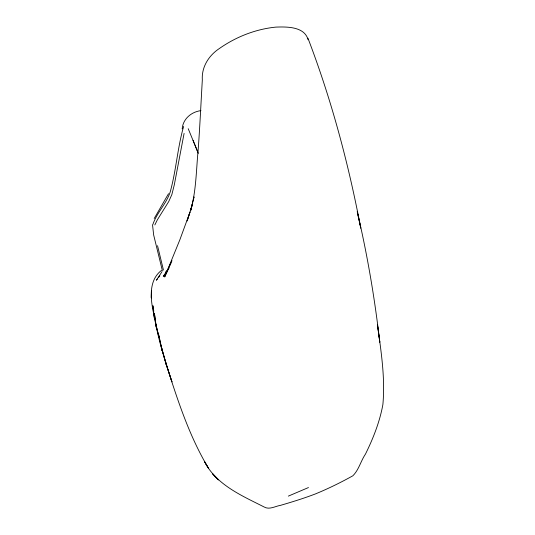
<?xml version="1.0" encoding="UTF-8"?>
<svg xmlns="http://www.w3.org/2000/svg" width="535" height="535" viewBox="0 0 535 535"><rect width="100%" height="100%" fill="white"/><g stroke="black" fill="none" stroke-linecap="round" stroke-linejoin="round"><path stroke-width="0.8" d="M172.016 260.625L164.68 276.996L179.84 239.834L189.985 212.154L187.136 220.995L192.64 203.387L190.56 210.817C196.298 190.975 196.171 170.117 198.184 149.706C199.896 126.461 200.959 103.181 202.324 79.916C201.461 66.982 208.837 55.406 219.477 48.451C236.082 36.828 255.623 29.137 275.833 27.111C286.921 26.697 304.562 26.476 308.086 39.757M152.876 224.453C156.742 212.83 166.325 203.828 170.157 192.098C176.189 170.565 177.473 147.874 183.632 126.414M182.188 128.881C182.916 118.937 191.329 111.855 200.959 110.618M184.093 133.429L174.296 184.842L171.835 194.62L168.706 201.595L157.37 219.798L154.836 224.947M190.56 210.817L193.998 197.101M193.409 199.348L194.011 197M168.291 268.61L170.993 262.819M168.512 193.71L154.2 218.507M168.478 268.302L164.934 275.264L167.763 270.409M167.234 271.292L163.269 276.361L168.973 268.276M166.111 272.75L167.134 271.446M157.377 278.976L156.387 280.24L162.058 271.606M158.373 277.712L159.865 275.819M167.515 270.463L165.763 272.081L167.495 270.509M161.523 270.362C147.359 281.069 150.883 301.914 154.394 316.88M288.358 496.112L308.461 487.559M188.22 128.714L197.783 152.02M193.068 140.351L198.311 153.411M307.946 38.199C331.479 99.704 348.472 163.469 360.771 228.124L357.681 213.88M159.102 337.752L153.906 316.339L152.936 305.746L153.799 311.256M157.531 245.705L163.442 270.075M158.567 335.391L155.859 324.491L154.381 313.149L156.38 327.721L155.859 324.491C159.59 344.045 165.763 363.018 171.969 381.896L165.429 361.907L161.329 346.854L158.28 333.158L162.152 350.606L161.329 346.854L166.726 365.826L165.429 361.907C177.031 398.274 188.701 435.289 208.469 468.185L204.631 461.792C216.461 484.998 242.148 495.791 264.143 506.986C269.359 510.049 275.217 506.197 280.5 505.354C292.27 501.924 304 498.299 315.449 493.912C328.276 488.649 340.762 482.516 352.873 475.782C358.865 469.87 360.784 460.969 365.465 454.095C373.216 438.366 379.743 421.847 382.886 404.54C385.327 377.71 381.034 350.86 377.396 324.337M357.199 211.526C367.331 254.573 374.734 298.262 379.796 342.193L377.496 325.146M152.542 224.887L153.659 234.979L162.373 270.656M151.325 296.169L151.318 297.948L151.465 290.766L151.325 296.169M218.447 479.848L212.642 473.836L218.447 479.848"/></g></svg>
